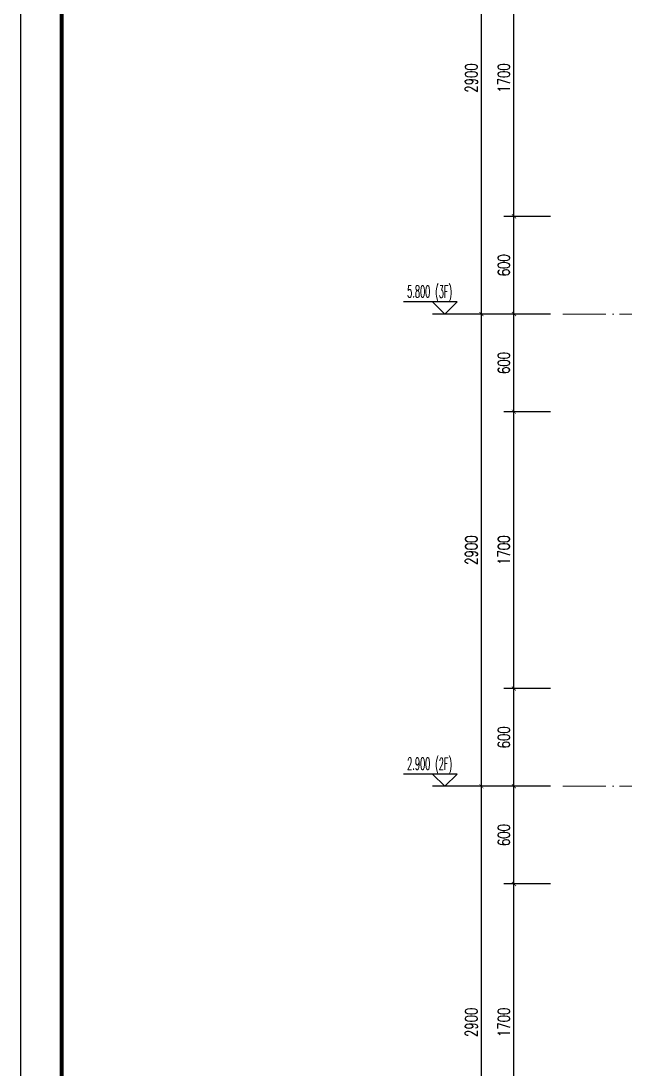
# Model space of a CAD drawing. Extents: x -668857 to 154266, y -275694 to 291306.
# Drawn here: x -22143 to -18430, y 147362 to 153799 of the extents above; entities that cross this region are included whole.
import ezdxf

# ---------------------------------------------------------------- set-up
doc = ezdxf.new("R2010")
doc.units = 0
doc.header["$LTSCALE"] = 1000
doc.linetypes.add('DOTE', pattern=[2.42, 2, -0.2, 0.02, -0.2])
doc.layers.get('0').update_dxf_attribs({"linetype": 'CONTINUOUS'})
doc.layers.get('DEFPOINTS').update_dxf_attribs({"linetype": 'CONTINUOUS'})
for name, color, linetype in [('DIM_ELEV', 3, 'CONTINUOUS'), ('PUB_DIM', 3, 'CONTINUOUS'), ('PUB_TEXT', 2, 'CONTINUOUS'), ('yichutu', 7, 'CONTINUOUS')]:
    doc.layers.add(name, color=color, linetype=linetype)
doc.layers.add('DOTE', color=19, linetype='DOTE', lineweight=9)
doc.layers.add('图框', color=9, linetype='CONTINUOUS', lineweight=18)
doc.styles.add('_TCH_DIM', font='SIMPLEX.shx', dxfattribs={"width": 0.7, "bigfont": 'GBCBIG.shx'})
doc.styles.add('_TCH_DIM_T3', font='SIMPLEX', dxfattribs={"width": 0.705882, "bigfont": 'GBCBIG'})
doc.dimstyles.new('_TCH_ARCH&&25', dxfattribs={"dimtxt": 74.375, "dimasz": 25, "dimexe": 62.5, "dimexo": 75, "dimgap": 25, "dimtad": 1, "dimdec": 0, "dimzin": 0, "dimdsep": 46, "dimtxsty": '_TCH_DIM_T3', "dimblk": 'ARCHTICK', "dimcen": 0.09, "dimclrt": 7, "dimazin": 0, "dimtfac": 1, "dimtdec": 0, "dimtix": 1, "dimtmove": 2, "dimatfit": 3, "dimldrblk": 'ARCHTICK', "dimfxl": 0, "dimtolj": 1, "dimtzin": 0, "dimarcsym": 0})

# ---------------------------------------------------------------- blocks, each defined once
blk = doc.blocks.new('GFDDDDRG')
at = {"layer": '图框'}
blk.add_lwpolyline([(923310, -107437), (923310, -159999), (893610, -159999), (893610, -107437)], close=True, dxfattribs=at)
blk.add_lwpolyline([(923310, -107437), (923310, -159999), (893610, -159999), (893610, -107437)], close=True, dxfattribs=at)
at = {"layer": '图框', "const_width": 50}
blk.add_lwpolyline([(894110, -159499), (922810, -159499), (922810, -108687), (894110, -108687)], close=True, dxfattribs=at)
blk = doc.blocks.new('yct-1051-594-26275-14850-25-1002.0')
at = {"layer": 'yichutu', "color": 7}
blk.add_lwpolyline([(0, 0), (0, 14850), (26275, 14850), (26275, 0)], close=True, dxfattribs=at)
blk = doc.blocks.new('_ArchTick')
at = {"color": 0, "linetype": 'ByBlock', "const_width": 0.15}
blk.add_lwpolyline([(-0.5, -0.5), (0.5, 0.5)], dxfattribs=at)
blk = doc.blocks.new('*D3370')
at = {"layer": 'DEFPOINTS', "color": 0}
for p in [(-19113.1, 148499), (-18813.1, 148499), (-18813.1, 146799)]:
    blk.add_point(p, dxfattribs=at)
at = {"layer": 'PUB_DIM', "color": 0, "lineweight": -2}
for p, q in [((-18888.1, 148499), (-19175.6, 148499)), ((-19113.1, 146799), (-19113.1, 148499)), ((-18888.1, 146799), (-19175.6, 146799))]:
    blk.add_line(p, q, dxfattribs=at)
at = {"layer": 'PUB_DIM', "color": 0, "lineweight": -2, "xscale": 25, "yscale": 25, "zscale": 25}
for p, rotation in [((-19113.1, 148499), 90), ((-19113.1, 146799), 270)]:
    blk.add_blockref('_ArchTick', p, dxfattribs=dict(at, rotation=rotation))
at = {"layer": 'PUB_DIM', "color": 7, "insert": (-19175.3, 147649), "char_height": 74.38, "attachment_point": 5, "rotation": 90, "style": '_TCH_DIM_T3'}
blk.add_mtext('\\A1;1700', dxfattribs=at)
blk = doc.blocks.new('*D3371')
at = {"layer": 'DEFPOINTS', "color": 0}
for p in [(-19113.1, 149099), (-18813.1, 149099), (-18813.1, 148499)]:
    blk.add_point(p, dxfattribs=at)
at = {"layer": 'PUB_DIM', "color": 0, "lineweight": -2}
for p, q in [((-18888.1, 149099), (-19175.6, 149099)), ((-19113.1, 148499), (-19113.1, 149099)), ((-18888.1, 148499), (-19175.6, 148499))]:
    blk.add_line(p, q, dxfattribs=at)
at = {"layer": 'PUB_DIM', "color": 0, "lineweight": -2, "xscale": 25, "yscale": 25, "zscale": 25}
for p, rotation in [((-19113.1, 149099), 90), ((-19113.1, 148499), 270)]:
    blk.add_blockref('_ArchTick', p, dxfattribs=dict(at, rotation=rotation))
at = {"layer": 'PUB_DIM', "color": 7, "insert": (-19175.3, 148799), "char_height": 74.38, "attachment_point": 5, "rotation": 90, "style": '_TCH_DIM_T3'}
blk.add_mtext('\\A1;600', dxfattribs=at)
blk = doc.blocks.new('*D3372')
at = {"layer": 'DEFPOINTS', "color": 0}
for p in [(-19113.1, 149699), (-18813.1, 149699), (-18813.1, 149099)]:
    blk.add_point(p, dxfattribs=at)
at = {"layer": 'PUB_DIM', "color": 0, "lineweight": -2}
for p, q in [((-18888.1, 149699), (-19175.6, 149699)), ((-19113.1, 149099), (-19113.1, 149699)), ((-18888.1, 149099), (-19175.6, 149099))]:
    blk.add_line(p, q, dxfattribs=at)
at = {"layer": 'PUB_DIM', "color": 0, "lineweight": -2, "xscale": 25, "yscale": 25, "zscale": 25}
for p, rotation in [((-19113.1, 149699), 90), ((-19113.1, 149099), 270)]:
    blk.add_blockref('_ArchTick', p, dxfattribs=dict(at, rotation=rotation))
at = {"layer": 'PUB_DIM', "color": 7, "insert": (-19175.3, 149399), "char_height": 74.38, "attachment_point": 5, "rotation": 90, "style": '_TCH_DIM_T3'}
blk.add_mtext('\\A1;600', dxfattribs=at)
blk = doc.blocks.new('*D3373')
at = {"layer": 'DEFPOINTS', "color": 0}
for p in [(-19113.1, 151399), (-18813.1, 151399), (-18813.1, 149699)]:
    blk.add_point(p, dxfattribs=at)
at = {"layer": 'PUB_DIM', "color": 0, "lineweight": -2}
for p, q in [((-18888.1, 151399), (-19175.6, 151399)), ((-19113.1, 149699), (-19113.1, 151399)), ((-18888.1, 149699), (-19175.6, 149699))]:
    blk.add_line(p, q, dxfattribs=at)
at = {"layer": 'PUB_DIM', "color": 0, "lineweight": -2, "xscale": 25, "yscale": 25, "zscale": 25}
for p, rotation in [((-19113.1, 151399), 90), ((-19113.1, 149699), 270)]:
    blk.add_blockref('_ArchTick', p, dxfattribs=dict(at, rotation=rotation))
at = {"layer": 'PUB_DIM', "color": 7, "insert": (-19175.3, 150549), "char_height": 74.38, "attachment_point": 5, "rotation": 90, "style": '_TCH_DIM_T3'}
blk.add_mtext('\\A1;1700', dxfattribs=at)
blk = doc.blocks.new('*D3374')
at = {"layer": 'DEFPOINTS', "color": 0}
for p in [(-19113.1, 151999), (-18813.1, 151999), (-18813.1, 151399)]:
    blk.add_point(p, dxfattribs=at)
at = {"layer": 'PUB_DIM', "color": 0, "lineweight": -2}
for p, q in [((-18888.1, 151999), (-19175.6, 151999)), ((-19113.1, 151399), (-19113.1, 151999)), ((-18888.1, 151399), (-19175.6, 151399))]:
    blk.add_line(p, q, dxfattribs=at)
at = {"layer": 'PUB_DIM', "color": 0, "lineweight": -2, "xscale": 25, "yscale": 25, "zscale": 25}
for p, rotation in [((-19113.1, 151999), 90), ((-19113.1, 151399), 270)]:
    blk.add_blockref('_ArchTick', p, dxfattribs=dict(at, rotation=rotation))
at = {"layer": 'PUB_DIM', "color": 7, "insert": (-19175.3, 151699), "char_height": 74.38, "attachment_point": 5, "rotation": 90, "style": '_TCH_DIM_T3'}
blk.add_mtext('\\A1;600', dxfattribs=at)
blk = doc.blocks.new('*D3375')
at = {"layer": 'DEFPOINTS', "color": 0}
for p in [(-19113.1, 152599), (-18813.1, 152599), (-18813.1, 151999)]:
    blk.add_point(p, dxfattribs=at)
at = {"layer": 'PUB_DIM', "color": 0, "lineweight": -2}
for p, q in [((-18888.1, 152599), (-19175.6, 152599)), ((-19113.1, 151999), (-19113.1, 152599)), ((-18888.1, 151999), (-19175.6, 151999))]:
    blk.add_line(p, q, dxfattribs=at)
at = {"layer": 'PUB_DIM', "color": 0, "lineweight": -2, "xscale": 25, "yscale": 25, "zscale": 25}
for p, rotation in [((-19113.1, 152599), 90), ((-19113.1, 151999), 270)]:
    blk.add_blockref('_ArchTick', p, dxfattribs=dict(at, rotation=rotation))
at = {"layer": 'PUB_DIM', "color": 7, "insert": (-19175.3, 152299), "char_height": 74.38, "attachment_point": 5, "rotation": 90, "style": '_TCH_DIM_T3'}
blk.add_mtext('\\A1;600', dxfattribs=at)
blk = doc.blocks.new('*D3376')
at = {"layer": 'DEFPOINTS', "color": 0}
for p in [(-19113.1, 154299), (-18813.1, 154299), (-18813.1, 152599)]:
    blk.add_point(p, dxfattribs=at)
at = {"layer": 'PUB_DIM', "color": 0, "lineweight": -2}
for p, q in [((-18888.1, 154299), (-19175.6, 154299)), ((-19113.1, 152599), (-19113.1, 154299)), ((-18888.1, 152599), (-19175.6, 152599))]:
    blk.add_line(p, q, dxfattribs=at)
at = {"layer": 'PUB_DIM', "color": 0, "lineweight": -2, "xscale": 25, "yscale": 25, "zscale": 25}
for p, rotation in [((-19113.1, 154299), 90), ((-19113.1, 152599), 270)]:
    blk.add_blockref('_ArchTick', p, dxfattribs=dict(at, rotation=rotation))
at = {"layer": 'PUB_DIM', "color": 7, "insert": (-19175.3, 153449), "char_height": 74.38, "attachment_point": 5, "rotation": 90, "style": '_TCH_DIM_T3'}
blk.add_mtext('\\A1;1700', dxfattribs=at)
blk = doc.blocks.new('*D3386')
at = {"layer": 'DEFPOINTS', "color": 0}
for p in [(-19313.1, 149099), (-18813.1, 149099), (-18813.1, 146199)]:
    blk.add_point(p, dxfattribs=at)
at = {"layer": 'PUB_DIM', "color": 0, "lineweight": -2}
for p, q in [((-18888.1, 149099), (-19375.6, 149099)), ((-19313.1, 146199), (-19313.1, 149099)), ((-18888.1, 146199), (-19375.6, 146199))]:
    blk.add_line(p, q, dxfattribs=at)
at = {"layer": 'PUB_DIM', "color": 0, "lineweight": -2, "xscale": 25, "yscale": 25, "zscale": 25}
for p, rotation in [((-19313.1, 149099), 90), ((-19313.1, 146199), 270)]:
    blk.add_blockref('_ArchTick', p, dxfattribs=dict(at, rotation=rotation))
at = {"layer": 'PUB_DIM', "color": 7, "insert": (-19375.3, 147649), "char_height": 74.38, "attachment_point": 5, "rotation": 90, "style": '_TCH_DIM_T3'}
blk.add_mtext('\\A1;2900', dxfattribs=at)
blk = doc.blocks.new('*D3387')
at = {"layer": 'DEFPOINTS', "color": 0}
for p in [(-19313.1, 151999), (-18813.1, 151999), (-18813.1, 149099)]:
    blk.add_point(p, dxfattribs=at)
at = {"layer": 'PUB_DIM', "color": 0, "lineweight": -2}
for p, q in [((-18888.1, 151999), (-19375.6, 151999)), ((-19313.1, 149099), (-19313.1, 151999)), ((-18888.1, 149099), (-19375.6, 149099))]:
    blk.add_line(p, q, dxfattribs=at)
at = {"layer": 'PUB_DIM', "color": 0, "lineweight": -2, "xscale": 25, "yscale": 25, "zscale": 25}
for p, rotation in [((-19313.1, 151999), 90), ((-19313.1, 149099), 270)]:
    blk.add_blockref('_ArchTick', p, dxfattribs=dict(at, rotation=rotation))
at = {"layer": 'PUB_DIM', "color": 7, "insert": (-19375.3, 150549), "char_height": 74.38, "attachment_point": 5, "rotation": 90, "style": '_TCH_DIM_T3'}
blk.add_mtext('\\A1;2900', dxfattribs=at)
blk = doc.blocks.new('*D3388')
at = {"layer": 'DEFPOINTS', "color": 0}
for p in [(-19313.1, 154899), (-18813.1, 154899), (-18813.1, 151999)]:
    blk.add_point(p, dxfattribs=at)
at = {"layer": 'PUB_DIM', "color": 0, "lineweight": -2}
for p, q in [((-18888.1, 154899), (-19375.6, 154899)), ((-19313.1, 151999), (-19313.1, 154899)), ((-18888.1, 151999), (-19375.6, 151999))]:
    blk.add_line(p, q, dxfattribs=at)
at = {"layer": 'PUB_DIM', "color": 0, "lineweight": -2, "xscale": 25, "yscale": 25, "zscale": 25}
for p, rotation in [((-19313.1, 154899), 90), ((-19313.1, 151999), 270)]:
    blk.add_blockref('_ArchTick', p, dxfattribs=dict(at, rotation=rotation))
at = {"layer": 'PUB_DIM', "color": 7, "insert": (-19375.3, 153449), "char_height": 74.38, "attachment_point": 5, "rotation": 90, "style": '_TCH_DIM_T3'}
blk.add_mtext('\\A1;2900', dxfattribs=at)

msp = doc.modelspace()

# ---------------------------------------------------------------- linework, layer by layer
at = {"layer": 'DIM_ELEV'}
for p, q in [((-19463.09, 152074.03), (-19791.09, 152074.03)), ((-19538.09, 151999.03), (-19613.09, 152074.03)), ((-19538.09, 151999.03), (-19463.09, 152074.03)), ((-19113.09, 151999.03), (-19613.09, 151999.03))]:
    msp.add_line(p, q, dxfattribs=at)
at = {"layer": 'DIM_ELEV', "color": 1}
for p, q in [((-19463.09, 149174.03), (-19791.09, 149174.03)), ((-19538.09, 149099.03), (-19613.09, 149174.03)), ((-19538.09, 149099.03), (-19463.09, 149174.03)), ((-19113.09, 149099.03), (-19613.09, 149099.03))]:
    msp.add_line(p, q, dxfattribs=at)
at = {"layer": 'DOTE', "color": 1, "linetype": 'DOTE', "ltscale": 0.2}
for p, q in [((-15644.37, 151999.03), (-18813.09, 151999.03)), ((-15644.37, 149099.03), (-18813.09, 149099.03))]:
    msp.add_line(p, q, dxfattribs=at)

# ---------------------------------------------------------------- block references
at = {"xscale": 0.5, "yscale": 0.5, "zscale": 0.5}
msp.add_blockref('GFDDDDRG', (-468947.88, 220925.54), dxfattribs=at)
at = {"layer": 'yichutu', "rotation": 270}
msp.add_blockref('yct-1051-594-26275-14850-25-1002.0', (-22142.99, 167207.06), dxfattribs=at)

# ---------------------------------------------------------------- texts
at = {"layer": 'PUB_TEXT', "style": '_TCH_DIM', "width": 0.494118}
for s, p in [('5.800', (-19769.19, 152100.28)), ('(3F)', (-19597.04, 152099.06))]:
    msp.add_text(s, height=74.375, dxfattribs=at).set_placement(p)
at = {"layer": 'PUB_TEXT', "color": 1, "style": '_TCH_DIM', "width": 0.494118}
for s, p in [('2.900', (-19769.19, 149200.28)), ('(2F)', (-19597.04, 149199.06))]:
    msp.add_text(s, height=74.375, dxfattribs=at).set_placement(p)

# ---------------------------------------------------------------- dimensions: what is measured, and where the dimension line sits
at = {"layer": 'PUB_DIM'}
for p1, p2, distance, picture, middle in [((-18813.09, 151999.03), (-18813.09, 154899.03), 500, '*D3388', (-19375.27, 153449.03)), ((-18813.09, 152599.03), (-18813.09, 154299.03), 300, '*D3376', (-19175.27, 153449.03)), ((-18813.09, 151999.03), (-18813.09, 152599.03), 300, '*D3375', (-19175.27, 152299.03)), ((-18813.09, 149099.03), (-18813.09, 151999.03), 500, '*D3387', (-19375.27, 150549.03)), ((-18813.09, 151399.03), (-18813.09, 151999.03), 300, '*D3374', (-19175.27, 151699.03)), ((-18813.09, 149699.03), (-18813.09, 151399.03), 300, '*D3373', (-19175.27, 150549.03)), ((-18813.09, 149099.03), (-18813.09, 149699.03), 300, '*D3372', (-19175.27, 149399.03)), ((-18813.09, 146199.03), (-18813.09, 149099.03), 500, '*D3386', (-19375.27, 147649.03)), ((-18813.09, 148499.03), (-18813.09, 149099.03), 300, '*D3371', (-19175.27, 148799.03)), ((-18813.09, 146799.03), (-18813.09, 148499.03), 300, '*D3370', (-19175.27, 147649.03))]:
    dim = msp.add_aligned_dim(p1=p1, p2=p2, distance=distance, dimstyle='_TCH_ARCH&&25', dxfattribs=at)
    dim.commit()
    dim.dimension.update_dxf_attribs({"geometry": picture, "text_midpoint": middle})

doc.saveas('drawing.dxf')
